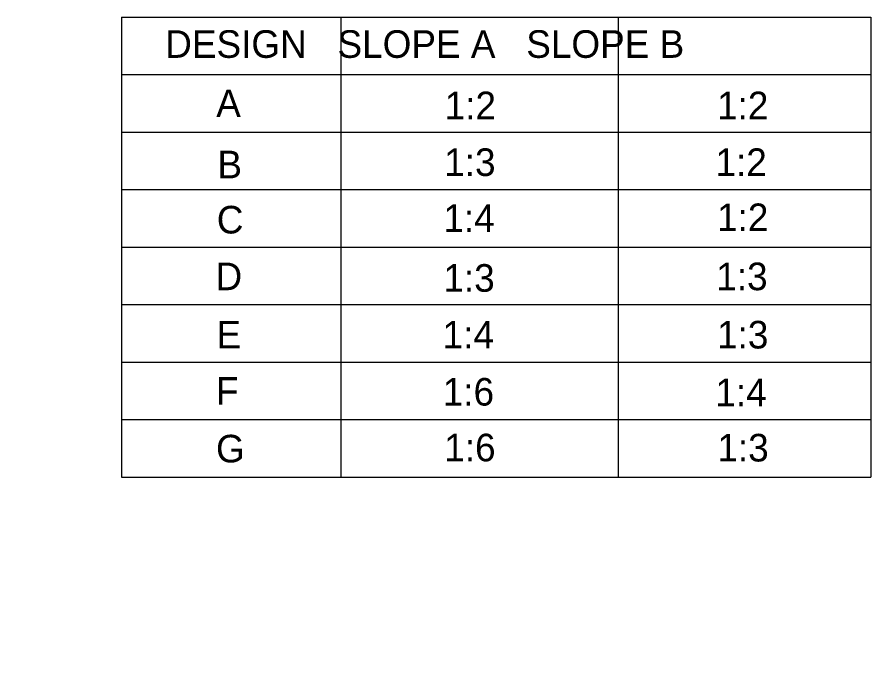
# Model space of a CAD drawing. Extents: x 94548 to 105997, y 75238 to 84217.
# Drawn here: x 95145.8 to 95442.8, y 83245.4 to 83472.8 of the extents above; entities that cross this region are included whole.
import ezdxf

# ---------------------------------------------------------------- set-up
doc = ezdxf.new("R2010")
doc.units = 0
doc.layers.add('Sheets_General Details', color=7, linetype='Continuous')

msp = doc.modelspace()

# ---------------------------------------------------------------- linework, layer by layer
at = {"layer": 'Sheets_General Details'}
for p, q in [((95182.1, 83472.8), (95442.76, 83472.8)), ((95182.1, 83472.8), (95182.1, 83312.8)), ((95258.37, 83472.8), (95258.37, 83312.8)), ((95354.91, 83472.8), (95354.91, 83312.8)), ((95442.76, 83472.8), (95442.76, 83312.8)), ((95182.1, 83452.8), (95442.76, 83452.8)), ((95182.1, 83432.8), (95442.76, 83432.8)), ((95182.1, 83412.8), (95442.76, 83412.8)), ((95182.1, 83392.8), (95442.76, 83392.8)), ((95182.1, 83372.8), (95442.76, 83372.8)), ((95182.1, 83352.8), (95442.76, 83352.8)), ((95182.1, 83332.8), (95442.76, 83332.8)), ((95182.1, 83312.8), (95442.76, 83312.8))]:
    msp.add_line(p, q, dxfattribs=at)
msp.add_spline([(94926.04, 83333.29), (94930.66, 83330.65), (94935.48, 83328.59), (94940.29, 83325.15), (94945.1, 83322.4), (94950.61, 83319.65), (94955.42, 83316.9), (94960.92, 83314.14), (94965.73, 83312.08), (94971.24, 83309.33), (94976.05, 83306.58), (94981.55, 83304.52), (94987.05, 83301.77), (94991.87, 83299.71), (94996.68, 83296.96), (95002.18, 83294.2), (95006.99, 83291.45), (95011.81, 83289.39), (95021.43, 83282.51), (95035.88, 83274.26), (95041.38, 83270.82), (95046.19, 83268.76), (95051.01, 83265.32), (95055.82, 83262.57), (95060.63, 83259.13), (95065.44, 83256.38), (95070.26, 83252.94), (95075.07, 83250.19), (95079.88, 83246.75), (95085.38, 83244), (95096.39, 83237.13), (95110.83, 83228.88), (95115.64, 83225.44), (95121.14, 83222), (95125.96, 83219.25), (95131.46, 83215.81), (95142.46, 83207.56), (95147.27, 83203.43), (95152.09, 83198.62), (95157.59, 83194.5), (95162.4, 83191.74), (95167.9, 83185.55), (95172.72, 83181.43), (95177.53, 83176.62), (95182.34, 83172.49), (95187.16, 83167.67), (95196.78, 83159.42), (95201.6, 83154.61), (95206.41, 83149.11), (95211.23, 83146.36), (95216.04, 83142.23), (95220.85, 83140.17), (95226.35, 83138.11), (95231.86, 83136.73), (95237.36, 83134.67), (95242.86, 83133.29), (95247.67, 83132.6), (95252.48, 83130.54), (95257.98, 83129.17), (95277.24, 83123.67), (95282.74, 83122.98), (95292.37, 83121.6), (95297.87, 83121.6), (95302.68, 83120.92), (95308.18, 83120.92), (95313, 83121.6), (95314.37, 83121.6)], degree=3, dxfattribs=at)

# ---------------------------------------------------------------- texts
for s, p in [('DESIGN   SLOPE A   SLOPE B', (95197.33, 83458.62)), ('A ', (95215.07, 83438.01)), ('1:2 ', (95294.52, 83437.27)), ('1:2 ', (95389.25, 83437.27)), ('B ', (95215.48, 83416.73)), ('1:3 ', (95294.37, 83417.54)), ('1:2 ', (95388.71, 83417.54)), ('C ', (95215.26, 83397.54)), ('1:4 ', (95294.07, 83398.08)), ('1:2 ', (95389.25, 83398.36)), ('D ', (95214.82, 83377.81)), ('1:3 ', (95294.07, 83377.27)), ('1:3 ', (95388.98, 83377.81)), ('E ', (95215.17, 83357.54)), ('1:4 ', (95293.8, 83357.54)), ('1:3 ', (95389.25, 83357.54)), ('F ', (95214.95, 83337.97)), ('1:6 ', (95293.85, 83337.68)), ('1:4 ', (95388.65, 83337.47)), ('G ', (95215, 83317.91)), ('1:6 ', (95294.38, 83318.3)), ('1:3 ', (95389.36, 83318.24))]:
    msp.add_text(s, height=9.6, dxfattribs=at).set_placement(p)

doc.saveas('drawing.dxf')
